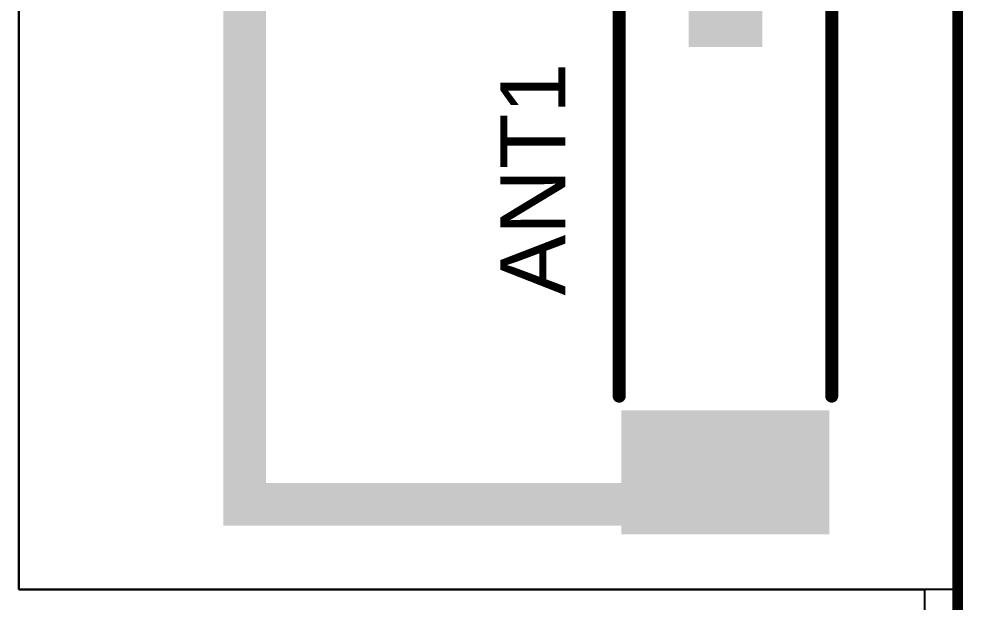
# Model space of a CAD drawing. Header units: inches. Extents: x -18 to 5357, y -8 to 5291.
# Drawn here: x 35 to 46.06, y 13.71 to 20.54 of the extents above; entities that cross this region are included whole.
import ezdxf

# ---------------------------------------------------------------- set-up
doc = ezdxf.new("R2010")
doc.units = ezdxf.units.IN
for name, color, linetype in [('Board Outline', 216, 'Continuous'), ('Bottom Layer', 5, 'Continuous'), ('Ground', 16, 'Continuous'), ('Multi-Layer', 9, 'Continuous'), ('Top Layer', 1, 'Continuous'), ('Top Overlay', 2, 'Continuous'), ('Top Paste', 8, 'Continuous'), ('Top Solder', 216, 'Continuous')]:
    doc.layers.add(name, color=color, linetype=linetype)
doc.styles.add('Arial', font='', dxfattribs={"height": 0.2})
doc.styles.get('Arial').set_extended_font_data('Arial')

# ---------------------------------------------------------------- blocks, each defined once
blk = doc.blocks.new('0915AT43A0026001E_14')
at = {"layer": 'Top Layer'}
for points in [[(-4.003, 1.118), (-2.753, 1.118), (-2.753, -1.118), (-4.003, -1.118)], [(2.753, 1.118), (4.003, 1.118), (4.003, -1.118), (2.753, -1.118)], [(3.503, -5.882), (4.003, -5.882), (4.003, 0), (3.503, 0)], [(-2.997, -5.882), (-2.497, -5.882), (-2.497, -3.382), (-2.997, -3.382)], [(-2.997, -5.883), (4.003, -5.883), (4.003, -5.383), (-2.997, -5.383)]]:
    blk.add_hatch(color=1, dxfattribs=at).paths.add_polyline_path(points)
at = {"layer": 'Top Overlay'}
blk.add_hatch(color=2, dxfattribs=at).paths.add_polyline_path([(-2.388, -0.432), (-1.6, -0.432), (-1.6, 0.432), (-2.388, 0.432)])
at = {"layer": 'Top Paste'}
for points in [[(-4.003, 1.118), (-2.753, 1.118), (-2.753, -1.118), (-4.003, -1.118)], [(2.753, 1.118), (4.003, 1.118), (4.003, -1.118), (2.753, -1.118)]]:
    blk.add_hatch(color=8, dxfattribs=at).paths.add_polyline_path(points)
at = {"layer": 'Top Solder'}
for points in [[(-4.105, 1.219), (-2.652, 1.219), (-2.652, -1.219), (-4.105, -1.219)], [(2.652, 1.219), (4.105, 1.219), (4.105, -1.219), (2.652, -1.219)]]:
    blk.add_hatch(color=216, dxfattribs=at).paths.add_polyline_path(points)
at = {"layer": 'Top Overlay'}
for points in [[(2.486, 1.245, 0.152, 0.152, 0), (-2.486, 1.245, 0.152, 0.152, 0)], [(2.486, -1.245, 0.152, 0.152, 0), (-2.486, -1.245, 0.152, 0.152, 0)]]:
    blk.add_lwpolyline(points, format="xyseb", dxfattribs=at)
for points in [[(-2.525, 1.245, 0.0762, 0.0762, 1), (-2.448, 1.245, 0.0762, 0.0762, 1)], [(2.448, 1.245, 0.0762, 0.0762, 1), (2.525, 1.245, 0.0762, 0.0762, 1)], [(-2.525, -1.245, 0.0762, 0.0762, 1), (-2.448, -1.245, 0.0762, 0.0762, 1)], [(2.448, -1.245, 0.0762, 0.0762, 1), (2.525, -1.245, 0.0762, 0.0762, 1)]]:
    blk.add_lwpolyline(points, format="xyseb", close=True, dxfattribs=at)

msp = doc.modelspace()

# ---------------------------------------------------------------- linework, layer by layer
at = {"layer": 'Board Outline'}
msp.add_lwpolyline([(46, -1.46, 0.127, 0.127, 0), (46, 73.46, 0.127, 0.127, 0)], format="xyseb", dxfattribs=at)
at = {"layer": 'Bottom Layer'}
for p, q in [((35, 23.356), (35, 13.856)), ((35, 13.856), (45.612, 13.856)), ((45.612, 13.856), (45.612, -1.46))]:
    msp.add_line(p, q, dxfattribs=at)
at = {"layer": 'Ground'}
for p, q in [((35, 23.356), (35, 13.856)), ((35, 13.856), (45.612, 13.856)), ((45.612, 13.856), (45.612, -1.46))]:
    msp.add_line(p, q, dxfattribs=at)
at = {"layer": 'Multi-Layer'}
for p, q in [((35, 13.856), (35, 23.356)), ((46, 23.356), (46, 13.856)), ((46, 13.856), (35, 13.856))]:
    msp.add_line(p, q, dxfattribs=at)
at = {"layer": 'Top Layer'}
for p, q in [((35, 23.356), (35, 13.856)), ((35, 13.856), (45.612, 13.856)), ((45.612, 13.856), (45.612, -1.46))]:
    msp.add_line(p, q, dxfattribs=at)

# ---------------------------------------------------------------- block references
at = {"rotation": 270}
msp.add_blockref('0915AT43A0026001E_14', (43.279, 18.606), dxfattribs=at)

# ---------------------------------------------------------------- texts
at = {"layer": 'Top Overlay', "style": 'Arial'}
msp.add_text('ANT1', height=0.762, rotation=90, dxfattribs=at).set_placement((41.402, 17.298))

doc.saveas('drawing.dxf')
